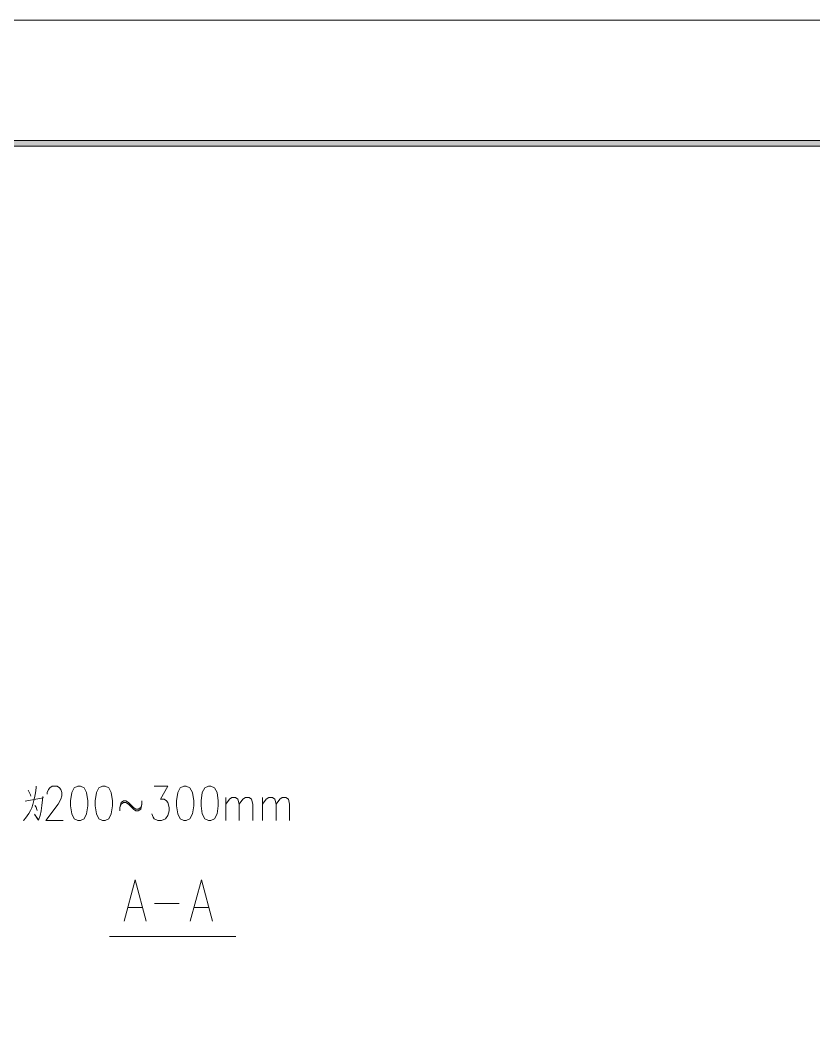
# Model space of a CAD drawing. Header units: millimetres. Extents: x 0 to 414, y 0 to 292.
# Drawn here: x 287.1 to 350.6, y 211.5 to 292.5 of the extents above; entities that cross this region are included whole.
import ezdxf

# ---------------------------------------------------------------- set-up
doc = ezdxf.new("R2010")
doc.units = ezdxf.units.MM

msp = doc.modelspace()

# ---------------------------------------------------------------- hatches: boundary and pattern name
h = msp.add_hatch(color=0)
h.dxf.hatch_style = 2
h.paths.add_polyline_path([(404.473833, 282.857222), (403.997583, 282.380972), (21.448889, 282.380972), (20.976167, 282.857222)])

# ---------------------------------------------------------------- linework, layer by layer
at = {"color": 0, "lineweight": 0}
for points in [[(0, 0), (0, 292.466889), (414.0835, 292.466889), (414.0835, 0)], [(404.473833, 282.857222), (403.997583, 282.380972), (21.448889, 282.380972), (20.976167, 282.857222)], [(291.719, 231.199972), (291.422667, 231.065917), (291.225111, 230.674333), (291.129861, 230.018167), (291.129861, 229.623056), (291.225111, 228.966889), (291.422667, 228.571778), (291.719, 228.44125), (291.916556, 228.44125), (292.212889, 228.571778), (292.406917, 228.966889), (292.505694, 229.623056), (292.505694, 230.018167), (292.406917, 230.674333), (292.212889, 231.065917), (291.916556, 231.199972)], [(293.6875, 231.199972), (293.394694, 231.065917), (293.197139, 230.674333), (293.098361, 230.018167), (293.098361, 229.623056), (293.197139, 228.966889), (293.394694, 228.571778), (293.6875, 228.44125), (293.885056, 228.44125), (294.181389, 228.571778), (294.378944, 228.966889), (294.477722, 229.623056), (294.477722, 230.018167), (294.378944, 230.674333), (294.181389, 231.065917), (293.885056, 231.199972)], [(300.189194, 231.199972), (299.892861, 231.065917), (299.695306, 230.674333), (299.596528, 230.018167), (299.596528, 229.623056), (299.695306, 228.966889), (299.892861, 228.571778), (300.189194, 228.44125), (300.383222, 228.44125), (300.679556, 228.571778), (300.877111, 228.966889), (300.975889, 229.623056), (300.975889, 230.018167), (300.877111, 230.674333), (300.679556, 231.065917), (300.383222, 231.199972)], [(302.157694, 231.199972), (301.861361, 231.065917), (301.663806, 230.674333), (301.565028, 230.018167), (301.565028, 229.623056), (301.663806, 228.966889), (301.861361, 228.571778), (302.157694, 228.44125), (302.35525, 228.44125), (302.648056, 228.571778), (302.845611, 228.966889), (302.944389, 229.623056), (302.944389, 230.018167), (302.845611, 230.674333), (302.648056, 231.065917), (302.35525, 231.199972)]]:
    msp.add_lwpolyline(points, close=True, dxfattribs=at)
for points in [[(288.378194, 231.199972), (288.378194, 231.069444), (288.311167, 230.656694), (288.261778, 230.395639), (288.180639, 230.046389), (288.0995, 229.721833), (288.018361, 229.460778), (287.919583, 229.245583), (287.792583, 229.005694), (287.662056, 228.811667), (287.531528, 228.635278), (287.383361, 228.483583), (287.319861, 228.44125)], [(287.937222, 230.395639), (287.919583, 230.505), (287.725556, 230.871889)], [(289.256611, 230.543806), (289.256611, 230.674333), (289.355389, 230.935389), (289.454167, 231.065917), (289.651722, 231.199972), (290.046833, 231.199972), (290.240861, 231.065917), (290.339639, 230.935389), (290.438417, 230.674333), (290.438417, 230.40975), (290.339639, 230.148694), (290.142083, 229.753583), (289.157833, 228.44125), (290.537194, 228.44125)], [(297.825583, 231.199972), (298.908611, 231.199972), (298.315944, 230.148694), (298.612278, 230.148694), (298.809833, 230.018167), (298.908611, 229.884111), (299.007389, 229.492528), (299.007389, 229.227944), (298.908611, 228.836361), (298.711056, 228.571778), (298.414722, 228.44125), (298.118389, 228.44125), (297.825583, 228.571778), (297.726806, 228.702306), (297.628028, 228.966889)], [(288.230028, 228.942194), (288.522833, 228.508278), (288.558111, 228.462417), (288.685111, 228.854), (288.769778, 229.224417), (288.833278, 229.658333), (288.882667, 230.09225), (288.914417, 230.353306), (288.932056, 230.265111), (287.482139, 230.004056)], [(303.537056, 228.44125), (303.537056, 230.279222)], [(303.537056, 229.753583), (303.829861, 230.148694), (304.027417, 230.279222), (304.32375, 230.279222), (304.521306, 230.148694), (304.620083, 229.753583), (304.620083, 228.44125)], [(304.620083, 229.753583), (304.916417, 230.148694), (305.110444, 230.279222), (305.406778, 230.279222), (305.604333, 230.148694), (305.703111, 229.753583), (305.703111, 228.44125)], [(306.489806, 228.44125), (306.489806, 230.279222)], [(306.489806, 229.753583), (306.786139, 230.148694), (306.983694, 230.279222), (307.2765, 230.279222), (307.474056, 230.148694), (307.572833, 229.753583), (307.572833, 228.44125)], [(307.572833, 229.753583), (307.869167, 230.148694), (308.066722, 230.279222), (308.363056, 230.279222), (308.557083, 230.148694), (308.655861, 229.753583), (308.655861, 228.44125)], [(288.261778, 229.658333), (288.360556, 229.506639), (288.427583, 229.33025), (288.441694, 229.245583)], [(295.066861, 229.227944), (295.066861, 229.492528), (295.165639, 229.884111), (295.363194, 230.018167), (295.56075, 230.018167), (295.758306, 229.884111), (296.149889, 229.492528), (296.347444, 229.362), (296.545, 229.362), (296.742556, 229.492528), (296.841333, 229.753583)], [(295.066861, 229.492528), (295.165639, 229.753583), (295.363194, 229.884111), (295.56075, 229.884111), (295.758306, 229.753583), (296.149889, 229.362), (296.347444, 229.227944), (296.545, 229.227944), (296.742556, 229.362), (296.841333, 229.753583), (296.841333, 230.018167)], [(288.279417, 228.896333), (288.572222, 228.508278), (288.558111, 228.508278)], [(295.412583, 220.394389), (296.294528, 223.703444), (297.18, 220.394389)], [(300.707778, 220.394389), (301.589722, 223.703444), (302.471667, 220.394389)], [(295.744194, 221.498583), (296.848389, 221.498583)], [(297.839694, 221.812556), (299.825833, 221.812556)], [(301.039389, 221.498583), (302.140056, 221.498583)], [(294.234306, 219.173778), (304.341389, 219.173778)]]:
    msp.add_lwpolyline(points, dxfattribs=at)

doc.saveas('drawing.dxf')
